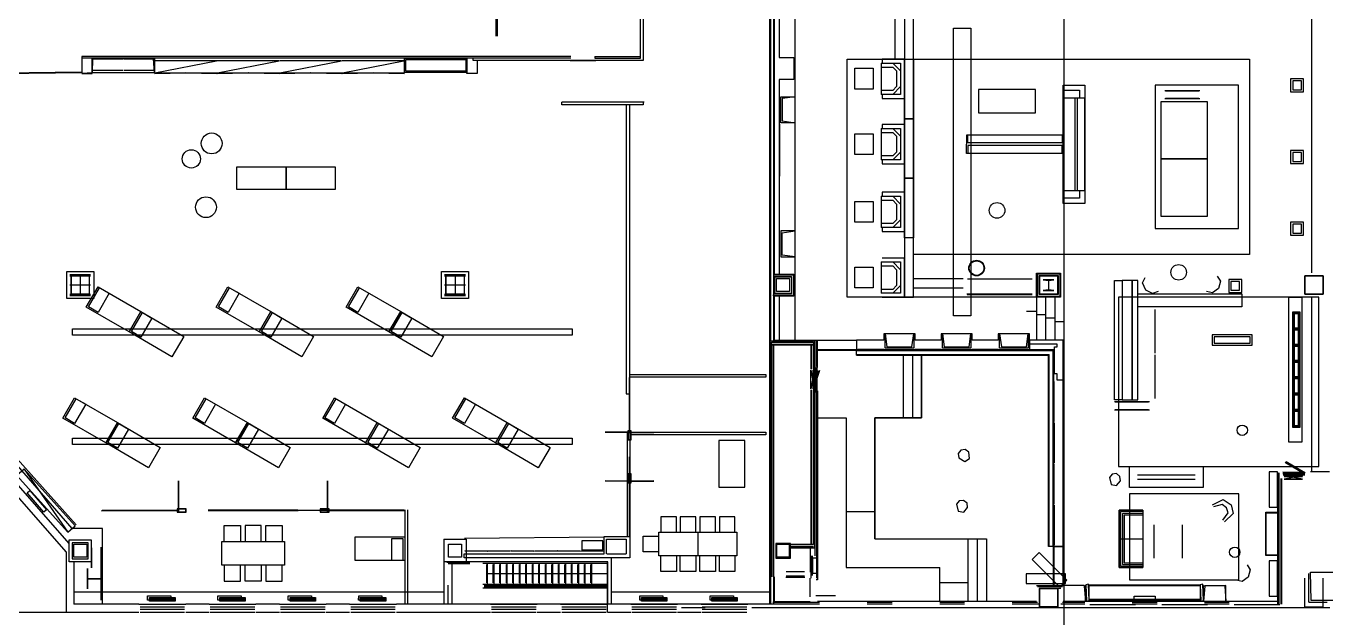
# Model space of a CAD drawing. Header units: millimetres. Extents: x -167342 to 210257, y -148500 to 0.
# Drawn here: x 32475 to 82415, y -116279 to -93556 of the extents above; entities that cross this region are included whole.
import ezdxf

# ---------------------------------------------------------------- set-up
doc = ezdxf.new("R2010")
doc.units = ezdxf.units.MM
doc.layers.add('CONTROL_SIMPLIFIED', color=7, linetype='Continuous')

msp = doc.modelspace()

# ---------------------------------------------------------------- linework, layer by layer
at = {"layer": 'CONTROL_SIMPLIFIED'}
for p, q in [((61045, -115750, 0), (61045, -90962, 0)), ((61070, -90962, 0), (61070, -105620, 0)), ((61195, -90962, 0), (61195, -105620, 0)), ((81867, -103035), (81867, -91965)), ((66220, -92450), (66220, -103965)), ((50539, -93940), (50539, -93000)), ((50579, -93000), (50579, -93940)), ((53402, -94785), (34622, -94785)), ((54360, -94885), (53374, -94885)), ((54332, -94725), (56082, -94725)), ((61997, -94770, 0), (61997, -95610, 0)), ((31560, -95357), (32584, -95357)), ((31560, -95369), (32584, -95369)), ((33614, -95357), (32590, -95357)), ((33614, -95369), (32590, -95369)), ((34619, -95337), (33590, -95337)), ((34619, -95349), (33590, -95349)), ((37412, -95350), (39812, -95350)), ((39800, -94894), (37424, -94894)), ((39800, -94898), (37424, -94898)), ((37430, -95350), (39794, -94898)), ((39812, -95350), (42212, -95350)), ((42200, -94894), (39824, -94894)), ((42200, -94898), (39824, -94898)), ((39830, -95350), (42194, -94898)), ((42212, -95350), (44612, -95350)), ((44600, -94894), (42224, -94894)), ((44600, -94898), (42224, -94898)), ((42230, -95350), (44594, -94898)), ((44612, -95350), (47012, -95350)), ((47000, -94894), (44624, -94894)), ((47000, -94898), (44624, -94898)), ((44630, -95350), (46994, -94898)), ((54360, -94897), (53374, -94897)), ((77563, -96046), (76223, -96046)), ((76223, -96336), (77563, -96336)), ((76253, -96046), (77533, -96046)), ((77533, -96336), (76253, -96336)), ((56217, -96475), (53062, -96475)), ((76966, -96460), (76066, -96460)), ((76066, -96460), (76066, -98660)), ((77866, -96460), (76966, -96460)), ((77866, -98660), (77866, -96460)), ((61425, -97320, 0), (61425, -99320, 0)), ((76966, -98660), (76066, -98660)), ((76066, -98660), (76066, -100860)), ((76066, -98660), (76966, -98660)), ((76966, -98660), (77866, -98660)), ((77866, -98660), (76966, -98660)), ((77866, -100860), (77866, -98660)), ((61425, -101370, 0), (61425, -99370, 0)), ((76066, -100860), (76966, -100860)), ((76966, -100860), (77866, -100860)), ((66220, -102462, 0), (65370, -102462, 0)), ((65370, -102612, 0), (66070, -102612, 0)), ((66070, -102612, 0), (66070, -103815, 0)), ((66220, -103965, 0), (66220, -102462, 0)), ((34253, -112840), (25866, -103276)), ((34157, -103100, 0), (34957, -103100, 0)), ((34157, -103100, 0), (34957, -103100, 0)), ((34157, -103150, 0), (34957, -103150, 0)), ((34157, -103150, 0), (34957, -103150, 0)), ((34207, -103150, 0), (34207, -103850, 0)), ((34207, -103150, 0), (34207, -103850, 0)), ((34557, -103100), (34557, -103900, 0)), ((34557, -103100, 0), (34557, -103900, 0)), ((34907, -103150, 0), (34907, -103850, 0)), ((34907, -103150, 0), (34907, -103850, 0)), ((48557, -103100, 0), (49357, -103100, 0)), ((48557, -103100, 0), (49357, -103100, 0)), ((48557, -103150, 0), (49357, -103150, 0)), ((48557, -103150, 0), (49357, -103150, 0)), ((48607, -103150, 0), (48607, -103850, 0)), ((48607, -103150, 0), (48607, -103850, 0)), ((48957, -103100), (48957, -103900, 0)), ((48957, -103100, 0), (48957, -103900, 0)), ((49307, -103150, 0), (49307, -103850, 0)), ((49307, -103150, 0), (49307, -103850, 0)), ((61997, -103920, 0), (61997, -103080, 0)), ((68470, -103263), (66570, -103263)), ((71128, -103270), (68641, -103270)), ((71407, -103150), (71407, -103850)), ((72107, -103150), (71407, -103150)), ((72107, -103850), (72107, -103150)), ((81607, -103150), (81607, -103850)), ((82307, -103150), (81607, -103150)), ((82307, -103850), (82307, -103150)), ((34957, -103500, 0), (34157, -103500, 0)), ((34957, -103500, 0), (34157, -103500, 0)), ((34157, -103850, 0), (34957, -103850, 0)), ((34157, -103850, 0), (34957, -103850, 0)), ((49357, -103500, 0), (48557, -103500, 0)), ((49357, -103500, 0), (48557, -103500, 0)), ((48557, -103850, 0), (49357, -103850, 0)), ((48557, -103850, 0), (49357, -103850, 0)), ((66070, -103815, 0), (65370, -103815, 0)), ((68470, -103613), (66570, -103613)), ((68621, -103830), (71126, -103830)), ((68636, -103865), (71126, -103865)), ((71407, -103850), (72107, -103850)), ((81607, -103850), (82307, -103850)), ((26500, -103908), (34402, -112700)), ((34157, -103900, 0), (34957, -103900, 0)), ((34157, -103900, 0), (34957, -103900, 0)), ((48557, -103900, 0), (49357, -103900, 0)), ((48557, -103900, 0), (49357, -103900, 0)), ((61220, -103920, 0), (61220, -105620, 0)), ((61425, -105570, 0), (61425, -103970, 0)), ((65370, -103965, 0), (66220, -103965, 0)), ((72220, -103963), (66220, -103963)), ((71295, -103963), (71295, -105620)), ((71645, -103963), (71645, -105620, 0)), ((71995, -103963), (71995, -105620)), ((81867, -110670), (81867, -103965)), ((75857, -106116), (75857, -104436)), ((61060, -105645, 0), (62777, -105645, 0)), ((61060, -114701, 0), (61060, -105645, 0)), ((61105, -105690, 0), (61105, -114701, 0)), ((61114, -105690, 0), (62723, -105690, 0)), ((61114, -105765, 0), (62723, -105765, 0)), ((61114, -105790, 0), (62712, -105790, 0)), ((61180, -114701, 0), (61180, -105790, 0)), ((61195, -105620), (64377, -105620)), ((61205, -114701, 0), (61205, -105790, 0)), ((62623, -105790, 0), (62623, -106726, 0)), ((62648, -105790, 0), (62648, -106726, 0)), ((62723, -105690, 0), (62723, -113452, 0)), ((62768, -105645, 0), (62768, -106726, 0)), ((62778, -105645), (62778, -113898)), ((62843, -105645), (62843, -106623)), ((71951, -105990), (62877, -105990)), ((62877, -105995), (64377, -105995)), ((64377, -106015), (71926, -106015)), ((64377, -106165), (71776, -106165)), ((64377, -106190), (71751, -106190)), ((65427, -105970), (64427, -105970, 0)), ((66177, -106190), (66177, -108590)), ((66527, -106190), (66527, -108590)), ((67627, -105970, 0), (66627, -105970, 0)), ((66877, -108593), (66877, -106190)), ((69827, -105970), (68827, -105970, 0)), ((71751, -113538), (71751, -106190)), ((71776, -113513), (71776, -106165)), ((71926, -106015), (71926, -113513)), ((71951, -105990), (71951, -115038)), ((75857, -107854), (75857, -106174)), ((62623, -107483, 0), (62623, -106770, 0)), ((62713, -107483, 0), (62713, -106770, 0)), ((71971, -108736, 0), (71971, -107203, 0)), ((62623, -107526, 0), (62623, -113452, 0)), ((62648, -107526, 0), (62648, -113451, 0)), ((62768, -107526, 0), (62768, -113597, 0)), ((62843, -107593), (62843, -114752)), ((75628, -107984), (74288, -107984)), ((74288, -108284), (75628, -108284)), ((74318, -107984), (75598, -107984)), ((75598, -108284), (74318, -108284)), ((62877, -108590), (63977, -108590)), ((63977, -108590), (63977, -114337)), ((65077, -108590), (65077, -113237)), ((65077, -108590), (66877, -108590)), ((71971, -108786, 0), (71971, -110319, 0)), ((55717, -109151), (54722, -109151)), ((55717, -109159), (54722, -109159)), ((55598, -109151), (56593, -109151)), ((55598, -109159), (56593, -109159)), ((34013, -113734), (31422, -110779)), ((34132, -113415), (31648, -110582)), ((32110, -110793), (34082, -112987)), ((32399, -110561), (34082, -112987)), ((71971, -111902, 0), (71971, -110369, 0)), ((75179, -110785, 0), (77389, -110785, 0)), ((80554, -110700), (80554, -115750)), ((80599, -110703), (80599, -115750)), ((80754, -110730, 0), (81601, -110730, 0)), ((80754, -110735, 0), (81601, -110735, 0)), ((81518, -110855), (80804, -110855)), ((82555, -110670), (81822, -110670)), ((38338, -112210), (38338, -111015)), ((38346, -112210), (38346, -111015)), ((44054, -112210), (44054, -111015)), ((44062, -112210), (44062, -111015)), ((55717, -111021), (54722, -111021)), ((55717, -111029), (54722, -111029)), ((55598, -111021), (56593, -111021)), ((55598, -111029), (56593, -111029)), ((75179, -110945, 0), (77389, -110945, 0)), ((80674, -110930), (80674, -115750)), ((80699, -110930), (80699, -115750)), ((81518, -110945), (80804, -110945)), ((47022, -112130), (47022, -115750)), ((47142, -115750), (47142, -112130)), ((71971, -111952, 0), (71971, -113488, 0)), ((35417, -112840), (34253, -112840)), ((35417, -115740), (35417, -112840)), ((75801, -112706), (75801, -113986)), ((76901, -113986), (76901, -112706)), ((48532, -113250), (48532, -115750)), ((58285, -112990), (58285, -113890)), ((68674, -115637), (68674, -113237)), ((69024, -115637), (69024, -113237)), ((74473, -113246), (75373, -113246)), ((34013, -113734), (34013, -116050)), ((49307, -113810), (54682, -113810)), ((54782, -113810), (55527, -113810)), ((62721, -113452, 0), (61839, -113452, 0)), ((62721, -113477, 0), (61839, -113477, 0)), ((62721, -113552, 0), (61839, -113552, 0)), ((62768, -113597, 0), (61839, -113597, 0)), ((62597, -113597, 0), (62597, -114525, 0)), ((71956, -113537), (71956, -115035)), ((34313, -114125), (34313, -115750)), ((54832, -114125), (48532, -114125)), ((49528, -114154), (48641, -114154)), ((48687, -114190), (49528, -114190)), ((48832, -114125), (48832, -115750)), ((50020, -114175), (54809, -114175)), ((50177, -114925), (50177, -114225)), ((50207, -114975), (50207, -114175)), ((50427, -114925), (50427, -114225)), ((50457, -114975), (50457, -114175)), ((50677, -114925), (50677, -114225)), ((50707, -114975), (50707, -114175)), ((50927, -114925), (50927, -114225)), ((50957, -114975), (50957, -114175)), ((51177, -114925), (51177, -114225)), ((51207, -114975), (51207, -114175)), ((51427, -114925), (51427, -114225)), ((51457, -114975), (51457, -114175)), ((51677, -114925), (51677, -114225)), ((51707, -114975), (51707, -114175)), ((51927, -114925), (51927, -114225)), ((51957, -114975), (51957, -114175)), ((52177, -114925), (52177, -114225)), ((52207, -114975), (52207, -114175)), ((52427, -114925), (52427, -114225)), ((52457, -114975), (52457, -114175)), ((52677, -114925), (52677, -114225)), ((52707, -114975), (52707, -114175)), ((52927, -114925), (52927, -114225)), ((52957, -114975), (52957, -114175)), ((53177, -114925), (53177, -114225)), ((53207, -114975), (53207, -114175)), ((53427, -114925), (53427, -114225)), ((53457, -114975), (53457, -114175)), ((53677, -114925), (53677, -114225)), ((53707, -114975), (53707, -114175)), ((53927, -114925), (53927, -114225)), ((53957, -114975), (53957, -114175)), ((54177, -114925), (54177, -114225)), ((54207, -114975), (54207, -114175)), ((54809, -116050), (54809, -114125)), ((54832, -115750), (54832, -114125)), ((54959, -113975), (54959, -115750)), ((62622, -113898, 0), (62622, -114752, 0)), ((62672, -113898, 0), (62672, -114646, 0)), ((63977, -114337), (67574, -114337)), ((67574, -115637), (67574, -114337)), ((50207, -114575), (54809, -114575)), ((61070, -114700, 0), (61070, -115733, 0)), ((61195, -114700, 0), (61195, -115733, 0)), ((61660, -114715, 0), (62400, -114715, 0)), ((61674, -114665, 0), (62387, -114665, 0)), ((61676, -114495, 0), (62386, -114495, 0)), ((62588, -114752), (62588, -115467)), ((81607, -115850), (81607, -114750)), ((81761, -115672), (81761, -114572)), ((82307, -115850), (82307, -114750)), ((34313, -115280), (48532, -115280)), ((48682, -115025), (48682, -115750)), ((50020, -114975), (54809, -114975)), ((50020, -115125), (54809, -115125)), ((50070, -115025), (54809, -115025)), ((50070, -115075), (54809, -115075)), ((54959, -115280), (61045, -115280)), ((71295, -115038), (72321, -115038)), ((71326, -115069), (72294, -115069)), ((71391, -115134), (72229, -115134)), ((71407, -115150), (71407, -115850)), ((72107, -115150), (71407, -115150)), ((72107, -115850), (72107, -115150)), ((73130, -115038, 0), (72371, -115038, 0)), ((77583, -115013, 0), (73313, -115013, 0)), ((77583, -115020, 0), (73313, -115020, 0)), ((77583, -115032, 0), (73313, -115032, 0)), ((77583, -115045, 0), (73313, -115045, 0)), ((77763, -115038), (78522, -115038, 0)), ((36813, -115750), (34313, -115750)), ((38202, -115510), (37222, -115510)), ((38202, -115530), (37222, -115530)), ((38202, -115550), (37222, -115550)), ((37222, -115570), (38202, -115570)), ((37222, -115590), (38202, -115590)), ((37222, -115610), (38202, -115610)), ((39511, -115750), (38611, -115750)), ((40900, -115510), (39920, -115510)), ((40900, -115530), (39920, -115530)), ((40900, -115550), (39920, -115550)), ((39920, -115570), (40900, -115570)), ((39920, -115590), (40900, -115590)), ((39920, -115610), (40900, -115610)), ((42209, -115750), (41309, -115750)), ((43598, -115510), (42618, -115510)), ((43598, -115530), (42618, -115530)), ((43598, -115550), (42618, -115550)), ((42618, -115570), (43598, -115570)), ((42618, -115590), (43598, -115590)), ((42618, -115610), (43598, -115610)), ((44906, -115750), (44007, -115750)), ((46296, -115510), (45316, -115510)), ((46296, -115530), (45316, -115530)), ((46296, -115550), (45316, -115550)), ((45316, -115570), (46296, -115570)), ((45316, -115590), (46296, -115590)), ((45316, -115610), (46296, -115610)), ((55708, -115750), (46705, -115750)), ((61107, -115750), (54957, -115750)), ((57098, -115510), (56118, -115510)), ((57098, -115530), (56118, -115530)), ((57098, -115550), (56118, -115550)), ((56118, -115570), (57098, -115570)), ((56118, -115590), (57098, -115590)), ((56118, -115610), (57098, -115610)), ((58406, -115750), (57507, -115750)), ((59795, -115510), (58816, -115510)), ((59795, -115530), (58816, -115530)), ((59795, -115550), (58816, -115550)), ((58816, -115570), (59795, -115570)), ((58816, -115590), (59795, -115590)), ((58816, -115610), (59795, -115610)), ((61070, -115733), (62957, -115733)), ((61170, -115668), (62957, -115668)), ((63568, -115432), (62820, -115432)), ((64787, -115668), (65744, -115668)), ((64787, -115733), (65744, -115733)), ((67574, -115668), (68531, -115668)), ((67574, -115733), (68531, -115733)), ((70361, -115668), (71326, -115668)), ((70361, -115733), (71391, -115733)), ((72107, -115850), (71407, -115850)), ((71407, -115850), (72107, -115850)), ((72229, -115733), (73152, -115733)), ((72294, -115668), (73152, -115668)), ((72321, -115637), (80554, -115637, 0)), ((77583, -115575, 0), (73313, -115575, 0)), ((77583, -115588, 0), (73313, -115588, 0)), ((77583, -115600, 0), (73313, -115600, 0)), ((77583, -115607, 0), (73313, -115607, 0)), ((74972, -115668), (75924, -115668)), ((74972, -115733), (75924, -115733)), ((77744, -115668), (78696, -115668)), ((77744, -115733), (78696, -115733)), ((81607, -115850), (82307, -115850)), ((81761, -115672), (82461, -115672)), ((20207, -116050), (36813, -116050)), ((38611, -116050), (39511, -116050)), ((41309, -116050), (42209, -116050)), ((44007, -116050), (44906, -116050)), ((46705, -116050), (50313, -116050)), ((52112, -116050), (53011, -116050)), ((54809, -116050), (55708, -116050)), ((57507, -116050), (58406, -116050)), ((57661, -115872), (58560, -115872)), ((60359, -115872), (82561, -115872))]:
    msp.add_line(p, q, dxfattribs=at)
for points in [[(72345, -118638), (170337, -118638), (170337, -49344), (72345, -49344)], [(62025, -93070), (61405, -93070), (61405, -94770), (61977, -94770), (61977, -95610), (61405, -95610), (61405, -103080), (61977, -103080), (61977, -103920), (61405, -103920), (61405, -105620), (62025, -105620)], [(35010, -94799), (37410, -94799), (37410, -95349), (35010, -95349)], [(49415, -95335), (47012, -95335), (47012, -94785), (49415, -94785)], [(49365, -95285), (47062, -95285), (47062, -94835), (49365, -94835)], [(65370, -96333), (66220, -96333), (66220, -94830), (65370, -94830), (65370, -94980), (66070, -94980), (66070, -96183), (65370, -96183)], [(66570, -97114), (66220, -97114), (66220, -94830), (66570, -94830)], [(72324, -100370), (72324, -95820), (73154, -95820), (73154, -100370)], [(79056, -95832), (75856, -95832), (75856, -101332), (79056, -101332)], [(81056, -96084), (81556, -96084), (81556, -95584), (81056, -95584)], [(81136, -96004), (81476, -96004), (81476, -95664), (81136, -95664)], [(69060, -96894), (71260, -96894), (71260, -95994), (69060, -95994)], [(72324, -96320), (72324, -96020), (72939, -96020), (72939, -96320)], [(72774, -99870), (72774, -96320), (72324, -96320), (72324, -99870)], [(72854, -96320), (72854, -99870), (73154, -99870), (73154, -96320)], [(55527, -107680), (55677, -107680), (55677, -96575), (55527, -96575)], [(65370, -98842), (66220, -98842), (66220, -97339), (65370, -97339), (65370, -97489), (66070, -97489), (66070, -98692), (65370, -98692)], [(66570, -99398), (66220, -99398), (66220, -97114), (66570, -97114)], [(81056, -98834), (81556, -98834), (81556, -98334), (81056, -98334)], [(81136, -98754), (81476, -98754), (81476, -98414), (81136, -98414)], [(40565, -99818), (42465, -99818), (42465, -98968), (40565, -98968)], [(42465, -99818), (44365, -99818), (44365, -98968), (42465, -98968)], [(66570, -101681), (66220, -101681), (66220, -99398), (66570, -99398)], [(72324, -100170), (72324, -99870), (72939, -99870), (72939, -100170)], [(65370, -101442), (66220, -101442), (66220, -99939), (65370, -99939), (65370, -100089), (66070, -100089), (66070, -101292), (65370, -101292)], [(81056, -101584), (81556, -101584), (81556, -101084), (81056, -101084)], [(81136, -101504), (81476, -101504), (81476, -101164), (81136, -101164)], [(66570, -101681), (66220, -101681), (66220, -103965), (66570, -103965)], [(35077, -104020), (34037, -104020), (34037, -102980), (35077, -102980)], [(34207, -103150), (34907, -103150), (34907, -103850), (34207, -103850)], [(34207, -103150), (34907, -103150), (34907, -103850), (34207, -103850)], [(49477, -104020), (48437, -104020), (48437, -102980), (49477, -102980)], [(48607, -103150), (49307, -103150), (49307, -103850), (48607, -103850)], [(48607, -103150), (49307, -103150), (49307, -103850), (48607, -103850)], [(61237, -103180), (61877, -103180), (61877, -103820), (61237, -103820)], [(61307, -103250), (61807, -103250), (61807, -103750), (61307, -103750)], [(61307, -103250), (61807, -103250), (61807, -103750), (61307, -103750)], [(71326, -103069), (72189, -103069), (72189, -103932), (71326, -103932)], [(71391, -103134), (72124, -103134), (72124, -103867), (71391, -103867)], [(71407, -103150), (72107, -103150), (72107, -103850), (71407, -103850)], [(71748, -103679), (71555, -103707), (71960, -103707), (71766, -103679), (71766, -103321), (71960, -103293), (71555, -103293), (71748, -103321)], [(74588, -103325), (74588, -107905), (74288, -107905), (74288, -103325)], [(74588, -103325), (74588, -107905), (74968, -107905), (74968, -103325)], [(75188, -107905), (75188, -103325), (74968, -103325), (74968, -107905)], [(78678, -103780), (79178, -103780), (79178, -103280), (78678, -103280)], [(78758, -103700), (79098, -103700), (79098, -103360), (78758, -103360)], [(81607, -103150), (82307, -103150), (82307, -103850), (81607, -103850)], [(35242, -103570), (36888, -104520), (36438, -105300), (34792, -104350)], [(35244, -104549), (34878, -104338), (35302, -103605), (35667, -103816)], [(40233, -103570), (41878, -104520), (41428, -105300), (39783, -104350)], [(40235, -104549), (39869, -104338), (40293, -103605), (40658, -103816)], [(45224, -103570), (46869, -104520), (46419, -105300), (44774, -104350)], [(45226, -104549), (44860, -104338), (45284, -103605), (45649, -103816)], [(79178, -104335), (75188, -104335), (75188, -103835), (79178, -103835)], [(82138, -103965), (74438, -103965), (74438, -110465), (82138, -110465)], [(81492, -103965), (81492, -109525), (80992, -109525), (80992, -103965)], [(36888, -104520), (38533, -105470), (38083, -106250), (36438, -105300)], [(36889, -105499), (36524, -105288), (36947, -104555), (37313, -104766)], [(41878, -104520), (43524, -105470), (43074, -106250), (41428, -105300)], [(41880, -105499), (41515, -105288), (41938, -104555), (42304, -104766)], [(46869, -104520), (48515, -105470), (48065, -106250), (46419, -105300)], [(46871, -105499), (46506, -105288), (46929, -104555), (47294, -104766)], [(81132, -104543), (81132, -108948), (81422, -108948), (81422, -104543)], [(81382, -105158), (81382, -104583), (81172, -104583), (81172, -105158)], [(81362, -105138), (81362, -104603), (81192, -104603), (81192, -105138)], [(53457, -105425), (34257, -105425), (34257, -105175), (53457, -105175)], [(72321, -105620), (71027, -105620), (71027, -105370), (69827, -105370), (69827, -105620), (68827, -105620), (68827, -105370), (67627, -105370), (67627, -105620), (66627, -105620), (66627, -105370), (65427, -105370), (65427, -105620), (64377, -105620), (64377, -105990), (71951, -105990), (71951, -113538), (72321, -113538)], [(81382, -105783), (81382, -105208), (81172, -105208), (81172, -105783)], [(81362, -105763), (81362, -105228), (81192, -105228), (81192, -105763)], [(79581, -105407), (78041, -105407), (78041, -105807), (79581, -105807)], [(79501, -105487), (78121, -105487), (78121, -105727), (79501, -105727)], [(81382, -106408), (81382, -105833), (81172, -105833), (81172, -106408)], [(81362, -106388), (81362, -105853), (81192, -105853), (81192, -106388)], [(81382, -107033), (81382, -106458), (81172, -106458), (81172, -107033)], [(81362, -107013), (81362, -106478), (81192, -106478), (81192, -107013)], [(81382, -107658), (81382, -107083), (81172, -107083), (81172, -107658)], [(81362, -107638), (81362, -107103), (81192, -107103), (81192, -107638)], [(34342, -107829), (35988, -108779), (35538, -109559), (33892, -108609)], [(34344, -108808), (33978, -108597), (34402, -107864), (34767, -108075)], [(39333, -107829), (40978, -108779), (40528, -109559), (38883, -108609)], [(39335, -108808), (38969, -108597), (39393, -107864), (39758, -108075)], [(44324, -107829), (45969, -108779), (45519, -109559), (43874, -108609)], [(44326, -108808), (43960, -108597), (44384, -107864), (44749, -108075)], [(49315, -107829), (50960, -108779), (50510, -109559), (48865, -108609)], [(49317, -108808), (48951, -108597), (49374, -107864), (49740, -108075)], [(81382, -108283), (81382, -107708), (81172, -107708), (81172, -108283)], [(81362, -108263), (81362, -107728), (81192, -107728), (81192, -108263)], [(81382, -108908), (81382, -108333), (81172, -108333), (81172, -108908)], [(81362, -108888), (81362, -108353), (81192, -108353), (81192, -108888)], [(35988, -108779), (37633, -109729), (37183, -110509), (35538, -109559)], [(35989, -109758), (35624, -109547), (36047, -108814), (36413, -109025)], [(40978, -108779), (42624, -109729), (42174, -110509), (40528, -109559)], [(40980, -109758), (40615, -109547), (41038, -108814), (41404, -109025)], [(45969, -108779), (47615, -109729), (47165, -110509), (45519, -109559)], [(45971, -109758), (45606, -109547), (46029, -108814), (46394, -109025)], [(50960, -108779), (52606, -109729), (52156, -110509), (50510, -109559)], [(50962, -109758), (50597, -109547), (51020, -108814), (51385, -109025)], [(55592, -109090), (55592, -109437), (55723, -109437), (55723, -109090)], [(55603, -109099), (55603, -109428), (55711, -109428), (55711, -109099)], [(34257, -109375), (53457, -109375), (53457, -109625), (34257, -109625)], [(60092, -111260), (60092, -109460), (59092, -109460), (59092, -111260)], [(68692, -109916), (68559, -109811), (68392, -109831), (68288, -109963), (68308, -110131), (68540, -110274), (68719, -110153)], [(81577, -110747), (80859, -110317), (80885, -110273), (81597, -110699)], [(55723, -111090), (55723, -110742), (55592, -110742), (55592, -111090)], [(55711, -111081), (55711, -110751), (55603, -110751), (55603, -111081)], [(74519, -111009), (74500, -110842), (74367, -110738), (74200, -110757), (74096, -110890), (74159, -111155), (74371, -111196)], [(74869, -110465), (77699, -110465), (77699, -111265), (74869, -111265)], [(80554, -112019), (80554, -110670), (80234, -110670), (80234, -112019)], [(32621, -111389), (33264, -112129), (33158, -112221), (32516, -111481)], [(68647, -112035), (68627, -111868), (68495, -111764), (68328, -111784), (68224, -111916), (68287, -112182), (68499, -112222)], [(79069, -111515), (74869, -111515), (74869, -114815), (79069, -114815)], [(38277, -112216), (38625, -112216), (38625, -112085), (38277, -112085)], [(38286, -112204), (38616, -112204), (38616, -112096), (38286, -112096)], [(44122, -112085), (43775, -112085), (43775, -112216), (44122, -112216)], [(44113, -112096), (43784, -112096), (43784, -112204), (44113, -112204)], [(75373, -114346), (74473, -114346), (74473, -112146), (75373, -112146)], [(80554, -113889), (80099, -113879), (80109, -112219), (80554, -112219)], [(34982, -114125), (34132, -114125), (34132, -113275), (34982, -113275)], [(40000, -113348), (42400, -113348), (42400, -114248), (40000, -114248)], [(47022, -114070), (45122, -114070), (45122, -113170), (47022, -113170)], [(46531, -113223), (46953, -113223), (46953, -114070), (46531, -114070)], [(54630, -113317), (53830, -113317), (53830, -113657), (54630, -113657)], [(59785, -112990), (59785, -113890), (56785, -113890), (56785, -112990)], [(34252, -113395), (34252, -114005), (34862, -114005), (34862, -113395)], [(34307, -113450), (34807, -113450), (34807, -113950), (34307, -113950)], [(34307, -113450), (34807, -113450), (34807, -113950), (34307, -113950)], [(48707, -113450), (49207, -113450), (49207, -113950), (48707, -113950)], [(48707, -113450), (49207, -113450), (49207, -113950), (48707, -113950)], [(61839, -113418), (61275, -113418), (61275, -113982), (61839, -113982)], [(61807, -113450), (61307, -113450), (61307, -113950), (61807, -113950)], [(61307, -113450), (61807, -113450), (61807, -113950), (61307, -113950)], [(71393, -113768), (71132, -114030), (72192, -115091), (72454, -114829)], [(72321, -113538), (71951, -113538), (71951, -115038), (72321, -115038)], [(62877, -114573), (62697, -114573), (62697, -113973), (62877, -113973)], [(80554, -114089), (80234, -114089), (80234, -115437), (80554, -115437)], [(70901, -114588), (70901, -114958), (72401, -114958), (72401, -114588)], [(81816, -114518), (82716, -114518), (82786, -114747), (82750, -115611), (81850, -115611)], [(71407, -115150), (72107, -115150), (72107, -115850), (71407, -115850)], [(73208, -115635), (73313, -115610), (73288, -114985), (73183, -115010)], [(73313, -115010), (77583, -115010), (77583, -115610), (73313, -115610)], [(77608, -115635), (77713, -115610), (77688, -114985), (77583, -115010)], [(37139, -115597), (37142, -115424), (38035, -115427), (38032, -115600)], [(38202, -115630), (37222, -115630), (37222, -115490), (38202, -115490)], [(39844, -115597), (39847, -115424), (40740, -115427), (40737, -115600)], [(40900, -115630), (39920, -115630), (39920, -115490), (40900, -115490)], [(42549, -115597), (42552, -115424), (43445, -115427), (43442, -115600)], [(43598, -115630), (42618, -115630), (42618, -115490), (43598, -115490)], [(45254, -115597), (45257, -115424), (46150, -115427), (46147, -115600)], [(46296, -115630), (45316, -115630), (45316, -115490), (46296, -115490)], [(56049, -115597), (56052, -115424), (56945, -115427), (56942, -115600)], [(57098, -115630), (56118, -115630), (56118, -115490), (57098, -115490)], [(58754, -115597), (58757, -115424), (59650, -115427), (59647, -115600)], [(59796, -115630), (58816, -115630), (58816, -115490), (59796, -115490)], [(75848, -115635), (75048, -115635), (75048, -115445), (75848, -115445)]]:
    msp.add_lwpolyline(points, close=True, dxfattribs=at)
for points in [[(54332, -94725), (54332, -94785), (56082, -94785), (56082, -82720), (60287, -82720), (60287, -84682)], [(60187, -82820), (56182, -82820), (56182, -94875)], [(61220, -92450), (61220, -103080), (61977, -103080), (61977, -103920), (61195, -103920)], [(62025, -105620), (62025, -92450)], [(65870, -94830), (65870, -92450)], [(79470, -94830), (79470, -102330), (66570, -102330), (66570, -92450)], [(68775, -104683), (68101, -104683), (68101, -93644), (68775, -93644)], [(68775, -93644), (68775, -104683)], [(53402, -94725), (34622, -94725), (34622, -95349)], [(35010, -95349), (34622, -95375), (35010, -95375), (35010, -94785)], [(35030, -94814), (35010, -95349), (35030, -94820)], [(36190, -94820), (35025, -94820), (36190, -94814)], [(36230, -94814), (37375, -94814), (36230, -94820)], [(37370, -94814), (37410, -95349), (37370, -94820)], [(49802, -94875), (49802, -95375), (49415, -95375), (49415, -94785)], [(56182, -94875), (49652, -94875), (49652, -94785)], [(66220, -103965), (64020, -103965), (64020, -94830)], [(64020, -94830), (79470, -94830)], [(36190, -95269), (35030, -95269)], [(37370, -95269), (36230, -95269)], [(38609, -95357), (37415, -95375), (38609, -95357)], [(38616, -95357), (39810, -95375), (38616, -95357)], [(41009, -95357), (39815, -95375), (41009, -95357)], [(41016, -95357), (42210, -95375), (41016, -95357)], [(43409, -95357), (42215, -95375), (43409, -95357)], [(43416, -95357), (44610, -95375), (43416, -95357)], [(45809, -95357), (44615, -95375), (45809, -95357)], [(45816, -95357), (47010, -95375), (45816, -95357)], [(64320, -95979), (64320, -95179), (65020, -95179), (65020, -95979), (64320, -95979)], [(65320, -94980), (65770, -94980), (66070, -95280), (66070, -95883), (65770, -96183), (65320, -96183)], [(65320, -94980), (65320, -96183)], [(65320, -95130), (65770, -95130), (65920, -95280), (65920, -95883), (65770, -96033), (65320, -96033)], [(61475, -96270), (62025, -96270), (61525, -96340), (61525, -97200), (62025, -97270), (61475, -97270), (61475, -96270)], [(56182, -96475), (56182, -96575), (53062, -96575), (53062, -96475)], [(64320, -98490), (64320, -97690), (65020, -97690), (65020, -98490), (64320, -98490)], [(65320, -97489), (65770, -97489), (66070, -97789), (66070, -98392), (65770, -98692), (65320, -98692)], [(65320, -97489), (65320, -98692)], [(65320, -97639), (65770, -97639), (65920, -97789), (65920, -98392), (65770, -98542), (65320, -98542)], [(72324, -98095), (72324, -97745), (68604, -97745), (68604, -98095)], [(72274, -97745), (72274, -98045), (68654, -98045), (68654, -97745)], [(72324, -98095), (72324, -98445), (68604, -98445), (68604, -98095)], [(72274, -98445), (72274, -98145), (68654, -98145), (68654, -98445)], [(64320, -101090), (64320, -100290), (65020, -100290), (65020, -101090), (64320, -101090)], [(65320, -100089), (65770, -100089), (66070, -100389), (66070, -100992), (65770, -101292), (65320, -101292)], [(65320, -100089), (65320, -101292)], [(65320, -100239), (65770, -100239), (65920, -100389), (65920, -100992), (65770, -101142), (65320, -101142)], [(61475, -102420), (62025, -102420), (61525, -102350), (61525, -101490), (62025, -101420), (61475, -101420), (61475, -102420)], [(64320, -103609), (64320, -102809), (65020, -102809), (65020, -103609), (64320, -103609)], [(65320, -102612), (65770, -102612), (66070, -102912), (66070, -103515), (65770, -103815), (65320, -103815)], [(65320, -102612), (65320, -103815)], [(65320, -102762), (65770, -102762), (65920, -102912), (65920, -103515), (65770, -103665), (65320, -103665)], [(61195, -103105), (61952, -103105), (61952, -103895), (61170, -103895)], [(61195, -103170), (61887, -103170), (61887, -103830), (61195, -103830)], [(71295, -103963), (71295, -103038), (72220, -103038), (72220, -103963)], [(75970, -103740), (75753, -103822), (75496, -103699), (75371, -103410), (75466, -103214)], [(78238, -103152), (78357, -103351), (78281, -103626), (78049, -103792), (77821, -103748)], [(70906, -104497), (71295, -104497), (71295, -104630), (71645, -104630), (71645, -104763), (71995, -104763), (71995, -104897), (72334, -104897)], [(81386, -105168), (81386, -104579), (81168, -104579), (81168, -105168)], [(65477, -105920), (65477, -105370), (65547, -105870), (66507, -105870), (66577, -105370), (66577, -105920), (65477, -105920)], [(67677, -105920), (67677, -105370), (67747, -105870), (68707, -105870), (68777, -105370), (68777, -105920), (67677, -105920)], [(69877, -105920), (69877, -105370), (69947, -105870), (70907, -105870), (70977, -105370), (70977, -105920), (69877, -105920)], [(62877, -106660), (62877, -105620)], [(72321, -107153), (72091, -107153), (72091, -106911), (71986, -106911), (71986, -105865), (72091, -105865), (72091, -105765), (71027, -105765), (71027, -105620)], [(72091, -105620), (71027, -105620), (71027, -105990)], [(66877, -106193), (64377, -106193), (64377, -105993), (62877, -105993)], [(71751, -106193), (66877, -106193), (66877, -108593), (65077, -108593)], [(62623, -107481), (62623, -106771), (62763, -107496), (62763, -106756), (62623, -107481)], [(62951, -106779), (62721, -107477), (62956, -106779)], [(62904, -106786), (62721, -107476), (62904, -106787)], [(62778, -107595), (62868, -107595), (62868, -106625)], [(62821, -106658), (62821, -107558), (62877, -107558), (62877, -114812), (62824, -114812)], [(55652, -107050), (55652, -109090)], [(55662, -109090), (55662, -107050)], [(55677, -106930), (60892, -106930), (60892, -107030), (55677, -107030)], [(81168, -108323), (81168, -108912), (81386, -108912), (81386, -108323)], [(65077, -113237), (65077, -108593)], [(55577, -113150), (55577, -109145), (60892, -109145)], [(60892, -109145), (60892, -109245), (55677, -109245)], [(55677, -109145), (55677, -113150)], [(55663, -110092), (55653, -111085), (55663, -110092)], [(34082, -112987), (34357, -112740), (32399, -110561), (32123, -110808)], [(80770, -110784), (81601, -110785), (80754, -110679), (81594, -110679), (80770, -110784)], [(80804, -110945), (81515, -110945), (80791, -110805), (81531, -110805), (80804, -110945)], [(44052, -111017), (44062, -112210), (44052, -111017)], [(54724, -111019), (55717, -111029), (54724, -111019)], [(56591, -111019), (55598, -111029), (56591, -111019)], [(55652, -113130), (55652, -111090)], [(55662, -111090), (55662, -113130)], [(78055, -111935), (78460, -111731), (78773, -111939), (78844, -112269), (78521, -112586)], [(38277, -112170), (35377, -112170), (38277, -112130)], [(35397, -112145), (38277, -112145)], [(38277, -112155), (35397, -112155)], [(42922, -112145), (39477, -112145)], [(39477, -112155), (42922, -112155)], [(42924, -112156), (44117, -112146), (42924, -112156)], [(47002, -112145), (44122, -112145)], [(44122, -112155), (47002, -112155)], [(65077, -112203), (63977, -112203)], [(75373, -112146), (74473, -112146), (74473, -114346), (75373, -114346)], [(75373, -112196), (74523, -112196), (74523, -114296), (75373, -114296)], [(75373, -112266), (74593, -112266), (74593, -114226), (75373, -114226)], [(75373, -112336), (74663, -112336), (74663, -114156), (75373, -114156)], [(78457, -112519), (78651, -112244), (78586, -112055), (78421, -111922), (78098, -112017)], [(80554, -113876), (80112, -113876), (80112, -113652), (80112, -112232), (80554, -112232)], [(80554, -113871), (80117, -113871), (80117, -113652), (80117, -112237), (80554, -112237)], [(40089, -113348), (40089, -112726), (40711, -112726), (40711, -113348)], [(41511, -113348), (41511, -112726), (40889, -112726), (40889, -113348)], [(41689, -113348), (41689, -112726), (42311, -112726), (42311, -113348)], [(57460, -112990), (57460, -112390), (56860, -112390), (56860, -112990)], [(58210, -112990), (58210, -112390), (57610, -112390), (57610, -112990)], [(58960, -112990), (58960, -112390), (58360, -112390), (58360, -112990)], [(59710, -112990), (59710, -112390), (59110, -112390), (59110, -112990)], [(48532, -113250), (49382, -113250), (49382, -114125)], [(54681, -113810), (54681, -113150), (55677, -113150), (55677, -113975), (49307, -113975), (49307, -113810)], [(49318, -113210), (54680, -113170)], [(54781, -113810), (54781, -113250), (55527, -113250), (55527, -113810)], [(56785, -113740), (56185, -113740), (56185, -113140), (56785, -113140)], [(65077, -113237), (69374, -113237), (69374, -115637)], [(34997, -113587), (34992, -114358), (34997, -113587)], [(35357, -115600), (35357, -113565)], [(50198, -113712), (49330, -113707), (50198, -113712)], [(50222, -113712), (51090, -113707), (50222, -113712)], [(51982, -113712), (51114, -113707), (51982, -113712)], [(52006, -113712), (52874, -113707), (52006, -113712)], [(53766, -113712), (52898, -113707), (53766, -113712)], [(53790, -113712), (54658, -113707), (53790, -113712)], [(71951, -115038), (71951, -113535), (71751, -113535)], [(72321, -115038), (72321, -113538)], [(40089, -114248), (40089, -114870), (40711, -114870), (40711, -114248)], [(41511, -114248), (41511, -114870), (40889, -114870), (40889, -114248)], [(41689, -114248), (41689, -114870), (42311, -114870), (42311, -114248)], [(57460, -113890), (57460, -114490), (56860, -114490), (56860, -113890)], [(58210, -113890), (58210, -114490), (57610, -114490), (57610, -113890)], [(58960, -113890), (58960, -114490), (58360, -114490), (58360, -113890)], [(59710, -113890), (59710, -114490), (59110, -114490), (59110, -113890)], [(79385, -114234), (79504, -114432), (79428, -114707), (79195, -114873), (78968, -114829)], [(34837, -115158), (34832, -114382), (34837, -115158)], [(34837, -114778), (35351, -114778), (34837, -114760)], [(61220, -114700), (61220, -115643), (62597, -115643)], [(68674, -114933), (67574, -114933)], [(73130, -115057), (73180, -115637), (73180, -115038), (73130, -115057)], [(77763, -115057), (77713, -115637), (77713, -115038), (77763, -115057)], [(78522, -115057), (78572, -115637), (78572, -115038), (78522, -115057)], [(36813, -115750), (38611, -115750)], [(36858, -115850), (38566, -115850)], [(39510, -115750), (41309, -115750)], [(39555, -115850), (41264, -115850)], [(42209, -115750), (44007, -115750)], [(42254, -115850), (43962, -115850)], [(44906, -115750), (46705, -115750)], [(44951, -115850), (46660, -115850)], [(50313, -115750), (52112, -115750)], [(50358, -115850), (52067, -115850)], [(53011, -115750), (54809, -115750)], [(53056, -115850), (54764, -115850)], [(55708, -115750), (57507, -115750)], [(55753, -115850), (57462, -115850)], [(58406, -115750), (60205, -115750)], [(58451, -115850), (60160, -115850)], [(62877, -115637), (71295, -115637)], [(75095, -115772), (73337, -115772)], [(77867, -115772), (76109, -115772)], [(80639, -115772), (78881, -115772)], [(38566, -115950), (36858, -115950)], [(36858, -116050), (38566, -116050)], [(41264, -115950), (39555, -115950)], [(39555, -116050), (41264, -116050)], [(43962, -115950), (42254, -115950)], [(42254, -116050), (43962, -116050)], [(46660, -115950), (44951, -115950)], [(44951, -116050), (46660, -116050)], [(52067, -115950), (50358, -115950)], [(50358, -116050), (52067, -116050)], [(54764, -115950), (53056, -115950)], [(53056, -116050), (54764, -116050)], [(57462, -115950), (55753, -115950)], [(55753, -116050), (57462, -116050)], [(60160, -115950), (58451, -115950)], [(58451, -116050), (60160, -116050)]]:
    msp.add_lwpolyline(points, dxfattribs=at)
for centre, radius in [((39608, -98062), 400), ((38826, -98656), 350), ((39388, -100511), 400), ((69777, -100634), 300), ((68993, -102848), 300), ((68993, -102848), 280), ((76755, -103011), 300), ((79196, -109074), 200), ((78908, -113755), 200)]:
    msp.add_circle(centre, radius, dxfattribs=at)

doc.saveas('drawing.dxf')
